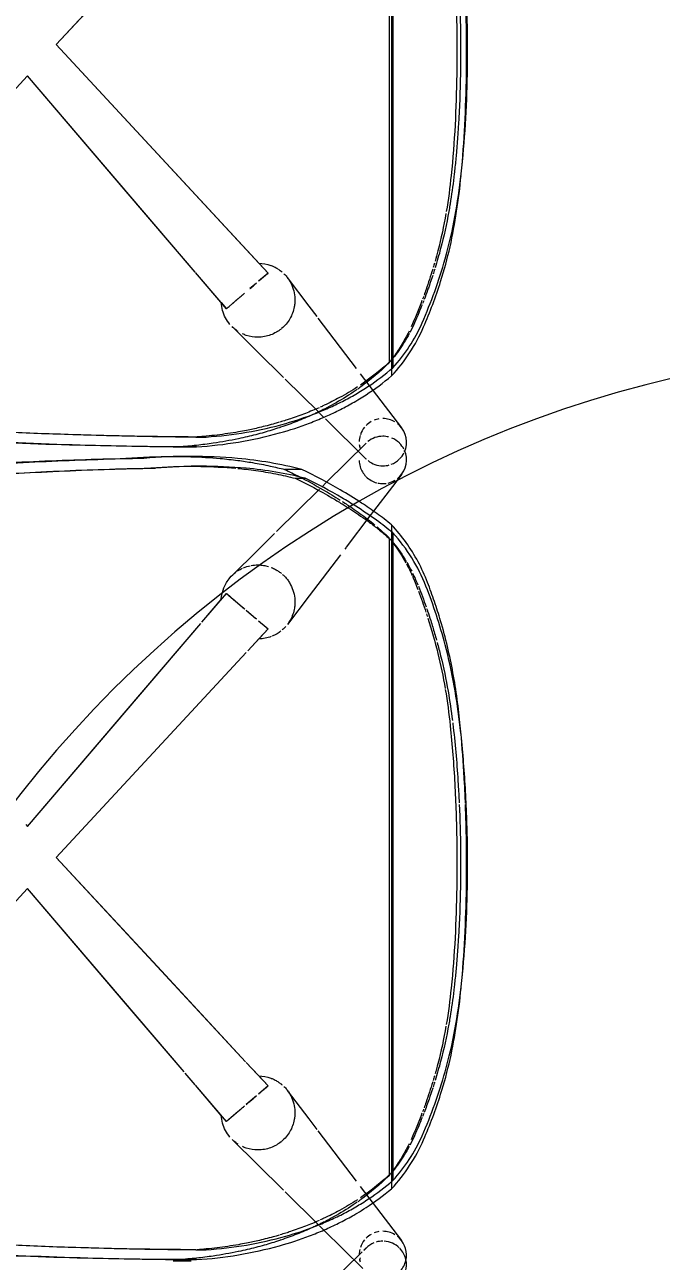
# Model space of a CAD drawing. Header units: millimetres. Extents: x 81566 to 292854, y -8553 to 29000.
# Drawn here: x 106067 to 106389, y 19075 to 19702 of the extents above; entities that cross this region are included whole.
import ezdxf

# ---------------------------------------------------------------- set-up
doc = ezdxf.new("R2010")
doc.units = ezdxf.units.MM
doc.layers.add('A-ANNO-DIMS', color=7, linetype='Continuous', lineweight=9)
doc.layers.add('A-ANNO-DIMS-100', color=7, linetype='Continuous', lineweight=9)
doc.layers.add('I-FURN-1', color=9, linetype='Continuous', lineweight=9, true_color=0x808080)
doc.styles.add('ISOCPEUR', font='isocpeur.ttf', dxfattribs={"width": 0.9, "height": 250})
doc.dimstyles.new('ISO-2_5_0_9К_БОЛЬШОЙ', dxfattribs={"dimscale": 304.8, "dimtxt": 248.995294, "dimasz": 0.492126, "dimexe": 0.393701, "dimexo": 0.984252, "dimgap": 0, "dimtad": 1, "dimdec": 0, "dimrnd": 10, "dimzin": 0, "dimdsep": 46, "dimtxsty": 'ISOCPEUR', "dimblk1": 'OBLIQUE', "dimblk2": 'OBLIQUE', "dimsah": 1, "dimcen": 0.09, "dimdle": 0.393701, "dimazin": 0, "dimtfac": 1, "dimtdec": 4, "dimtix": 1, "dimtmove": 0, "dimatfit": 3, "dimfxl": 1, "dimtvp": 1, "dimtolj": 1, "dimtzin": 0, "dimarcsym": 2})

# ---------------------------------------------------------------- blocks, each defined once
blk = doc.blocks.new('Chair_IconsOfDenmark_NamNam_WoodChair - 1_187-V129-План расстановки мебели и оборудования 2 этажа в осях 23-33')
at = {"layer": 'I-FURN-1'}
for p, q in [((197.64, 1.78), (139.59, 55.53)), ((197.64, 1.78), (139.59, 55.53)), ((98.01, -83.19), (197.64, 1.78)), ((213.37, -12.78), (97.48, -120.08)), ((317.23, -108.95), (213.37, -12.78)), ((9.43, -83.83), (9.43, -74.85)), ((14.43, -83.49), (14.43, -88.75)), ((79.49, -98.99), (97.83, -83.35)), ((82.6, -96.34), (97.84, -83.34)), ((82.6, -96.34), (79.49, -98.99)), ((84.6, -104.98), (79.49, -98.99)), ((57.68, -114.71), (70.38, -101.85)), ((87.35, -108.2), (84.72, -105.12)), ((92.44, -114.16), (89.66, -110.9)), ((44.66, -127.88), (57.68, -114.71)), ((97.48, -120.08), (93.38, -115.27)), ((97.48, -120.08), (102.58, -115.36)), ((96.97, -119.48), (97.48, -120.08)), ((27.16, -145.6), (43.76, -128.8)), ((80.77, -140.87), (95.23, -129.88)), ((75.48, -144.89), (80.77, -140.87)), ((3.26, -169.79), (23.67, -149.14)), ((24.55, -148.24), (26.59, -146.18)), ((49.25, -164.83), (74.76, -145.44)), ((40.78, -171.26), (46.5, -166.92)), ((19.06, -187.78), (38.53, -172.98)), ((38.53, -172.98), (40.78, -171.26)), ((375.46, -181.38), (52, -181.38)), ((49.02, -182.64), (45.37, -182.64)), ((378.43, -182.64), (49.02, -182.64)), ((377.89, -183.3), (49.5, -183.3)), ((373.99, -182.64), (53.45, -182.64))]:
    blk.add_line(p, q, dxfattribs=at)
at = {"layer": 'I-FURN-1', "flags": 128}
for points in [[(98.02, -83.18), (140.17, -47.23), (197.64, 1.78)], [(213.37, -12.78), (158.02, -64.03), (102.58, -115.36)], [(317.23, -108.95), (268.71, -64.03), (213.37, -12.78)]]:
    blk.add_lwpolyline(points, dxfattribs=at)
at = {"layer": 'I-FURN-1'}
for start, end in [(95.37381, 104.43038), (73.20358, 88.59985), (50.18323, 71.56386), (141.25849, 180), (135, 135.34765), (29.36678, 45), (9.51142, 21.68406), (180, 195.85232), (329.08185, 0), (200.90723, 223.63694), (225, 243.28041), (246.13515, 315), (315, 321.51008)]:
    blk.add_arc((11.8, -178.23), 12, start, end, dxfattribs=at)
for points in [[(9.43, -74.85), (9.55, -53.7), (10.32, -11.45), (12.14, 30.63), (13.31, 51.62)], [(13.31, 41.87), (12.14, 21.01), (10.32, -20.82), (9.55, -62.81), (9.43, -83.83)], [(15.59, -20.73), (16.23, -0.06), (17.13, 20.58), (18.29, 41.17)], [(18.29, 35.47), (17.13, 14.85), (15.32, -26.5), (14.56, -67.98), (14.43, -88.75)], [(14.43, -83.49), (14.56, -62.73), (14.94, -42), (15.57, -21.31)], [(10.18, -83.81), (9.87, -80.83), (9.62, -77.85), (9.43, -74.85)], [(14.84, -88.75), (14.71, -87.23), (14.58, -85.71), (14.48, -84.19)], [(71.55, -100.77), (72.57, -99.9), (74.81, -98.38), (78.59, -96.86), (81.23, -96.42), (82.6, -96.34)], [(79.49, -98.99), (79.81, -99.36), (80.19, -99.8), (80.6, -100.29)], [(17.77, -109.07), (17.51, -107.73), (17.26, -106.39), (17.02, -105.05)], [(102.58, -115.36), (102.52, -117.49), (102.16, -119.5), (101.47, -121.4)], [(22.89, -129.06), (22.58, -128.1), (22.29, -127.15), (22, -126.19)], [(27.3, -145.94), (27.09, -145.51), (26.88, -145.08), (26.68, -144.65)], [(28.6, -148.56), (28.22, -147.82), (27.85, -147.08), (27.48, -146.33)], [(30.38, -148.34), (30.11, -147.75), (29.83, -147.15), (29.56, -146.55)], [(39.69, -166.82), (39.37, -166.38), (39.05, -165.94), (38.74, -165.5)], [(52, -181.38), (47.56, -176.82), (43.48, -172.03), (39.78, -166.95)], [(53.45, -182.64), (48.78, -177.67), (44.55, -172.43), (40.78, -166.85)], [(53.48, -182.54), (52.98, -182.16), (52.49, -181.77), (52, -181.38)], [(45.37, -182.64), (49.04, -186.07), (56.86, -192.19), (65.63, -196.88), (70.24, -198.89)], [(49.5, -183.3), (52.89, -186.4), (60.06, -191.95), (68.04, -196.26), (72.24, -198.12)], [(72.24, -194.25), (70.62, -193.52), (69.03, -192.75), (67.47, -191.93)], [(83.63, -198.08), (79.12, -196.37), (74.65, -194.52), (70.24, -192.53)], [(77.31, -196.44), (75.61, -195.73), (73.92, -195), (72.24, -194.25)], [(70.24, -198.89), (74, -200.52), (81.6, -203.59), (89.34, -206.28), (93.26, -207.53)], [(72.24, -198.12), (77.51, -200.44), (88.19, -204.71), (99.17, -208.22), (104.73, -209.8)], [(81.48, -198.15), (80.08, -197.59), (78.69, -197.02), (77.31, -196.44)], [(83.52, -198.95), (83.03, -198.76), (82.55, -198.57), (82.07, -198.38)], [(88.85, -200.94), (87.26, -200.37), (85.67, -199.78), (84.09, -199.17)], [(85.71, -198.86), (85.26, -198.7), (84.81, -198.53), (84.36, -198.36)], [(90.82, -201.64), (90.16, -201.41), (89.51, -201.18), (88.85, -200.94)], [(96.33, -203.51), (94.49, -202.91), (92.65, -202.29), (90.82, -201.64)], [(99.49, -204.51), (98.64, -204.25), (97.8, -203.98), (96.96, -203.71)], [(109.98, -207.53), (106.71, -206.66), (103.46, -205.74), (100.24, -204.74)], [(102.65, -204.44), (101.87, -204.21), (101.09, -203.98), (100.31, -203.75)], [(108.76, -206.14), (107.04, -205.68), (105.32, -205.21), (103.62, -204.72)], [(127.79, -210.24), (121.4, -209.13), (115.06, -207.78), (108.76, -206.14)], [(93.26, -207.53), (99.08, -209.38), (110.84, -212.53), (128.85, -215.83), (140.99, -217.31), (147.1, -217.9)], [(104.73, -209.8), (111.79, -211.79), (126.03, -215.06), (140.52, -217.16), (147.84, -217.96)], [(147.1, -212.85), (140.94, -212.22), (134.82, -211.42), (128.74, -210.4)], [(134.3, -212.6), (133.52, -212.48), (132.74, -212.35), (131.96, -212.22)], [(147.84, -214.42), (143.3, -213.91), (138.79, -213.31), (134.3, -212.6)], [(198.2, -215.69), (189.64, -215.56), (172.56, -215), (155.57, -213.73), (147.1, -212.85)], [(280.09, -212.38), (270.36, -213.42), (250.86, -214.9), (231.25, -215.54), (221.42, -215.69)], [(151.3, -214.79), (150.14, -214.67), (148.99, -214.55), (147.84, -214.42)], [(147.84, -217.96), (156.21, -218.89), (173, -220.3), (189.88, -220.94), (198.34, -221.1)], [(158.59, -215.5), (156.16, -215.28), (153.73, -215.04), (151.3, -214.79)], [(167.73, -216.22), (164.68, -216.01), (161.64, -215.77), (158.6, -215.5)], [(173.03, -216.57), (171.26, -216.46), (169.49, -216.35), (167.73, -216.22)], [(198.34, -217.56), (189.88, -217.4), (181.44, -217.08), (173.03, -216.57)], [(221.42, -215.69), (217.55, -215.75), (209.81, -215.81), (202.07, -215.75), (198.2, -215.69)], [(221.29, -217.56), (217.46, -217.63), (209.81, -217.69), (202.16, -217.63), (198.34, -217.56)], [(279.36, -213.91), (269.73, -215.01), (250.43, -216.64), (231.02, -217.38), (221.29, -217.56)], [(221.29, -221.1), (231.02, -220.92), (250.43, -220.18), (269.73, -218.55), (279.36, -217.46)], [(198.2, -220.61), (202.07, -220.67), (209.81, -220.73), (217.55, -220.67), (221.42, -220.61)], [(198.34, -221.1), (202.16, -221.17), (209.81, -221.24), (217.46, -221.17), (221.29, -221.1)]]:
    blk.add_open_spline(points, degree=3, dxfattribs=at)
for points, knots in [([(9.43, -83.83), (9.88, -90.96), (11.51, -105.09), (15.72, -124.26), (20.42, -138.7), (24.46, -148.56), (27.85, -155.85), (31.61, -162.95), (37.18, -172.03), (41.93, -178.49), (45.37, -182.64)], [0, 0, 0, 0, 0.2, 0.4, 0.55, 0.625, 0.7, 0.775, 0.85, 1, 1, 1, 1]), ([(13.52, -104.99), (12.64, -100.79), (11.39, -93.77), (10.49, -86.7), (10.19, -83.87)], [0.7399248, 0.7399248, 0.7399248, 0.7399248, 0.85, 0.9227754, 0.9227754, 0.9227754, 0.9227754]), ([(14.43, -88.75), (14.88, -95.59), (16.48, -109.14), (20.59, -127.52), (25.18, -141.35), (29.13, -150.8), (32.43, -157.77), (36.1, -164.55), (41.52, -173.21), (46.16, -179.36), (49.5, -183.3)], [0, 0, 0, 0, 0.2, 0.4, 0.55, 0.625, 0.7, 0.775, 0.85, 1, 1, 1, 1]), ([(17.02, -105.05), (16.71, -103.27), (15.83, -97.87), (15.18, -92.44), (14.85, -88.78)], [0.8000649, 0.8000649, 0.8000649, 0.8000649, 0.85, 0.9512447, 0.9512447, 0.9512447, 0.9512447]), ([(19.15, -125.83), (18.29, -123.26), (16.62, -117.88), (14.83, -110.94), (13.86, -106.6), (13.55, -105.11)], [0.555518, 0.555518, 0.555518, 0.555518, 0.625, 0.7, 0.7389255, 0.7389255, 0.7389255, 0.7389255]), ([(67.92, -104.94), (68.19, -104.52), (68.94, -103.43), (69.81, -102.43), (70.38, -101.85)], [-0.6249365, -0.6249365, -0.6249365, -0.6249365, -0.5714286, -0.4849828, -0.4849828, -0.4849828, -0.4849828]), ([(82.05, -101.98), (82.12, -102.06), (82.26, -102.23), (82.54, -102.56), (82.84, -102.91), (83.17, -103.29), (83.43, -103.6), (83.67, -103.88), (83.85, -104.09), (83.95, -104.21), (84.01, -104.28), (84.03, -104.31)], [-0.7142857, -0.7142857, -0.7142857, -0.7142857, -0.6964286, -0.6785714, -0.6428571, -0.625, -0.6071429, -0.5892857, -0.5803571, -0.5758929, -0.5714286, -0.5714286, -0.5714286, -0.5714286]), ([(84.61, -104.98), (84.64, -105.03), (84.8, -105.21), (85.09, -105.55), (85.61, -106.16), (86.32, -106.99), (86.97, -107.76), (87.33, -108.17)], [-0.5414624, -0.5414624, -0.5414624, -0.5414624, -0.5357143, -0.5178571, -0.5, -0.4642857, -0.4285714, -0.4285714, -0.4285714, -0.4285714]), ([(21.89, -125.84), (21.67, -125.09), (20.69, -121.73), (19.26, -116.17), (18.22, -111.33), (17.79, -109.14)], [0.603344, 0.603344, 0.603344, 0.603344, 0.625, 0.7, 0.7617276, 0.7617276, 0.7617276, 0.7617276]), ([(65.03, -114.98), (65.02, -112.93), (65.45, -110.27), (66.44, -107.77), (66.72, -107.16)], [-1, -1, -1, -1, -0.7857143, -0.7142857, -0.7142857, -0.7142857, -0.7142857]), ([(89.66, -110.91), (89.75, -111.01), (90.08, -111.39), (90.63, -112.05), (91.31, -112.84), (91.83, -113.45), (92.21, -113.89), (92.38, -114.09), (92.46, -114.19)], [-0.3637973, -0.3637973, -0.3637973, -0.3637973, -0.35714286, -0.33928571, -0.32142857, -0.30357143, -0.29464286, -0.28571429, -0.28571429, -0.28571429, -0.28571429]), ([(69.17, -126.64), (68.58, -125.9), (67.43, -124.21), (66.08, -121.36), (65.25, -118.29), (65.04, -116.11), (65.03, -114.98)], [-0.2155491, -0.2155491, -0.2155491, -0.2155491, -0.1666667, -0.1111111, -0.0555556, 0, 0, 0, 0]), ([(93.59, -115.52), (93.76, -115.71), (94.13, -116.15), (94.48, -116.56), (94.68, -116.8), (94.7, -116.81)], [-0.23819134, -0.23819134, -0.23819134, -0.23819134, -0.21428571, -0.17857143, -0.17596416, -0.17596416, -0.17596416, -0.17596416]), ([(95.22, -117.42), (95.27, -117.48), (95.36, -117.59), (95.54, -117.8), (95.84, -118.15), (96.23, -118.61), (96.64, -119.09), (96.87, -119.36), (96.97, -119.48)], [-0.1428571, -0.1428571, -0.1428571, -0.1428571, -0.1339286, -0.125, -0.1071429, -0.0714286, -0.0357143, 0, 0, 0, 0]), ([(99.58, -125.19), (99.25, -125.69), (98.75, -126.4), (98.21, -127.05), (98.03, -127.25)], [-0.82195604, -0.82195604, -0.82195604, -0.82195604, -0.79166667, -0.77777778, -0.77777778, -0.77777778, -0.77777778]), ([(101.36, -121.71), (101.16, -122.21), (100.67, -123.33), (100.06, -124.43), (99.68, -125.03)], [-0.88888889, -0.88888889, -0.88888889, -0.88888889, -0.86111111, -0.8252385, -0.8252385, -0.8252385, -0.8252385]), ([(26.68, -144.65), (26.38, -144.03), (24.85, -140.76), (22.29, -134.75), (20.23, -129.06), (19.25, -126.12), (19.19, -125.95)], [0.3824636, 0.3824636, 0.3824636, 0.3824636, 0.4, 0.475, 0.55, 0.5544349, 0.5544349, 0.5544349, 0.5544349]), ([(29.3, -145.97), (28.28, -143.69), (26.26, -138.88), (24.24, -133.2), (23.15, -129.87), (22.91, -129.12)], [0.4058231, 0.4058231, 0.4058231, 0.4058231, 0.475, 0.55, 0.5716925, 0.5716925, 0.5716925, 0.5716925]), ([(97.21, -128.14), (96.74, -128.61), (95.72, -129.53), (94.05, -130.75), (91.75, -132.06), (88.48, -133.27), (85.18, -133.73), (82.42, -133.67), (80.02, -133.36), (77.26, -132.58), (74.31, -131.2), (71.66, -129.31), (70.11, -127.78), (69.42, -126.95)], [-0.7569444, -0.7569444, -0.7569444, -0.7569444, -0.7222222, -0.6875, -0.6527778, -0.5833333, -0.5138889, -0.4791667, -0.4444444, -0.3888889, -0.3333333, -0.2777778, -0.2222222, -0.2222222, -0.2222222, -0.2222222]), ([(38.52, -165.19), (38.07, -164.55), (35.42, -160.69), (32.08, -155.19), (29.42, -150.19), (28.63, -148.63)], [0.1799439, 0.1799439, 0.1799439, 0.1799439, 0.2, 0.3, 0.3446744, 0.3446744, 0.3446744, 0.3446744]), ([(39.82, -165.41), (37.89, -162.45), (34.61, -156.92), (31.71, -151.17), (30.49, -148.56)], [0.2023471, 0.2023471, 0.2023471, 0.2023471, 0.3, 0.379627, 0.379627, 0.379627, 0.379627]), ([(66.88, -191.62), (65.38, -190.81), (61.04, -188.32), (56.94, -185.43), (54.34, -183.36)], [0.2689381, 0.2689381, 0.2689381, 0.2689381, 0.5, 0.9485536, 0.9485536, 0.9485536, 0.9485536]), ([(68.1, -191.53), (65.59, -190.31), (60.99, -187.8), (56.64, -184.88), (54.66, -183.42)], [0.1097724, 0.1097724, 0.1097724, 0.1097724, 0.5, 0.8440882, 0.8440882, 0.8440882, 0.8440882]), ([(99.54, -203.52), (96.07, -202.46), (91.67, -201.02), (87.32, -199.45), (86.38, -199.11)], [0.2338208, 0.2338208, 0.2338208, 0.2338208, 0.5, 0.5734893, 0.5734893, 0.5734893, 0.5734893]), ([(131.96, -212.22), (130.9, -212.04), (123.51, -210.76), (116.2, -209.17), (109.98, -207.53)], [0.4157076, 0.4157076, 0.4157076, 0.4157076, 0.5, 1, 1, 1, 1]), ([(147.84, -217.97), (156.06, -218.76), (172.8, -219.95), (189.64, -220.48), (198.2, -220.61)], [0.0144057, 0.0144057, 0.0144057, 0.0144057, 0.5, 1, 1, 1, 1]), ([(221.42, -220.61), (231.25, -220.46), (248.85, -219.9), (266.37, -218.71), (274.12, -218.03)], [0, 0, 0, 0, 0.5, 0.8977725, 0.8977725, 0.8977725, 0.8977725])]:
    blk.add_open_spline(points, degree=3, knots=knots, dxfattribs=at)
blk = doc.blocks.new('Chair_IconsOfDenmark_NamNam_WoodChair - 1_187-V130-План расстановки мебели и оборудования 2 этажа в осях 23-33')
at = {"layer": 'I-FURN-1'}
for p, q in [((197.64, 1.78), (139.59, 55.53)), ((197.64, 1.78), (139.59, 55.53)), ((104.6, -77.58), (197.64, 1.78)), ((230.14, 2.75), (229.1, 1.78)), ((230.14, 2.75), (229.1, 1.78)), ((229.1, 1.78), (331.96, -85.96)), ((213.37, -12.78), (109.74, -108.72)), ((317.23, -108.95), (213.37, -12.78)), ((415.68, -57.14), (415.68, -48.01)), ((410.69, -57.74), (410.69, -63.09)), ((9.43, -83.83), (9.43, -74.85)), ((416.72, -81.07), (416.72, -72.07)), ((98.01, -83.19), (104, -78.08)), ((98.02, -83.18), (104.02, -78.07)), ((411.72, -86.33), (411.72, -81.07)), ((14.43, -83.49), (14.43, -88.75)), ((79.49, -98.99), (97.83, -83.35)), ((82.6, -96.34), (97.84, -83.34)), ((332.63, -86.53), (344.14, -96.34)), ((332.64, -86.53), (347.23, -98.98)), ((82.6, -96.34), (79.49, -98.99)), ((84.6, -104.98), (79.49, -98.99)), ((347.24, -98.99), (339.38, -108.2)), ((344.14, -96.34), (347.23, -98.98)), ((57.68, -114.71), (70.38, -101.85)), ((87.35, -108.2), (84.72, -105.12)), ((356.35, -101.85), (369.08, -114.73)), ((92.44, -114.16), (88.08, -109.06)), ((109.39, -109.05), (97.48, -120.08)), ((109.4, -109.04), (102.58, -115.36)), ((329.25, -120.08), (318.21, -109.85)), ((324.16, -115.36), (318.21, -109.85)), ((335.45, -112.81), (334.29, -114.16)), ((338.75, -108.94), (335.48, -112.77)), ((44.66, -127.88), (57.68, -114.71)), ((97.48, -120.08), (93.38, -115.27)), ((97.48, -120.08), (102.58, -115.36)), ((333.35, -115.27), (329.25, -120.08)), ((369.08, -114.73), (377.59, -123.35)), ((96.97, -119.48), (97.48, -120.08)), ((329.76, -119.48), (329.25, -120.08)), ((378.63, -124.4), (400.15, -146.18)), ((27.16, -145.6), (43.76, -128.8)), ((80.77, -140.87), (95.23, -129.88)), ((345.97, -140.87), (331.5, -129.88)), ((410.11, -137.17), (410.11, -128.47)), ((405.64, -133.81), (405.64, -138.92)), ((75.48, -144.89), (80.77, -140.87)), ((366.85, -156.75), (345.97, -140.87)), ((4.87, -168.17), (24.55, -148.24)), ((24.55, -148.24), (26.59, -146.18)), ((49.25, -164.83), (74.76, -145.44)), ((401.2, -147.25), (403.53, -149.6)), ((403.53, -149.6), (423.47, -169.79)), ((370.59, -159.59), (369.69, -158.91)), ((386.52, -171.7), (370.64, -159.63)), ((40.78, -171.26), (46.5, -166.92)), ((19.06, -187.78), (38.53, -172.98)), ((38.53, -172.98), (40.78, -171.26)), ((388.88, -173.5), (386.52, -171.7)), ((401.45, -183.05), (388.88, -173.5)), ((375, -181.38), (52, -181.38)), ((49.02, -182.64), (45.37, -182.64)), ((378.43, -182.64), (49.02, -182.64)), ((377.89, -183.3), (49.5, -183.3)), ((373.99, -182.64), (53.45, -182.64)), ((382.02, -182.64), (378.43, -182.64)), ((407.67, -187.78), (401.45, -183.05))]:
    blk.add_line(p, q, dxfattribs=at)
at = {"layer": 'I-FURN-1', "flags": 128}
for points in [[(104.61, -77.57), (140.17, -47.23), (197.64, 1.78)], [(229.1, 1.78), (286.56, -47.23), (331.95, -85.95)], [(213.37, -12.78), (158.02, -64.03), (109.75, -108.72)], [(317.23, -108.95), (268.71, -64.03), (213.37, -12.78)], [(329.25, -120.08), (326.7, -117.72), (324.16, -115.36)]]:
    blk.add_lwpolyline(points, dxfattribs=at)
at = {"layer": 'I-FURN-1'}
for centre, start, end in [((11.8, -178.23), 99.09149, 107.17499), ((11.8, -178.23), 76.83708, 88.59985), ((11.8, -178.23), 50.18323, 71.56386), ((414.93, -178.23), 106.84697, 134.30642), ((414.93, -178.23), 91.40015, 106.44093), ((11.8, -178.23), 29.36678, 45), ((11.8, -178.23), 9.51142, 21.68406), ((414.93, -178.23), 135, 165.20522), ((414.93, -178.23), 44.65235, 45), ((414.93, -178.23), 0, 39.20307), ((11.8, -178.23), 329.08185, 0), ((414.93, -178.23), 168.1903, 180), ((414.93, -178.23), 180, 187.93207), ((414.93, -178.23), 192.63503, 210.58185), ((414.93, -178.23), 346.00942, 0), ((11.8, -178.23), 226.60027, 256.81265), ((11.8, -178.23), 256.81265, 315), ((11.8, -178.23), 315, 321.51008), ((414.93, -178.23), 218.31836, 225), ((414.93, -178.23), 225, 293.86485), ((414.93, -178.23), 296.87574, 315), ((414.93, -178.23), 315.73693, 337.88987)]:
    blk.add_arc(centre, 12, start, end, dxfattribs=at)
for points in [[(10.58, -11.49), (11.23, 9.59), (12.14, 30.63), (13.31, 51.62)], [(411.49, 45.54), (412.58, 30), (414.36, -1.13), (415.37, -32.37), (415.68, -48.01)], [(13.31, 41.87), (12.14, 21.01), (10.32, -20.82), (9.55, -62.81), (9.43, -83.83)], [(15.59, -20.73), (16.23, -0.06), (17.13, 20.58), (18.29, 41.17)], [(18.29, 35.47), (17.13, 14.85), (15.32, -26.5), (14.56, -67.98), (14.43, -88.75)], [(406.53, 34.89), (407.59, 19.72), (408.47, 4.52), (409.16, -10.7)], [(415.68, -57.14), (415.37, -41.59), (414.36, -10.55), (412.58, 20.39), (411.49, 35.83)], [(410.69, -63.09), (410.38, -47.65), (409.39, -16.83), (407.61, 13.89), (406.53, 29.21)], [(9.43, -74.85), (9.55, -53.7), (9.94, -32.57), (10.58, -11.49)], [(409.19, -11.35), (409.87, -26.44), (410.36, -41.55), (410.66, -56.69)], [(14.43, -83.49), (14.56, -62.73), (14.94, -42), (15.57, -21.31)], [(415.68, -48.01), (416.37, -55.97), (416.72, -63.94), (416.72, -71.9)], [(410.69, -57.74), (411.37, -65.4), (411.72, -73.05), (411.72, -80.71)], [(415.68, -104.67), (416.37, -96.75), (417.07, -80.9), (416.37, -65.06), (415.68, -57.14)], [(410.72, -108.91), (411.39, -101.26), (412.06, -85.98), (411.37, -70.71), (410.69, -63.09)], [(10.18, -83.81), (9.87, -80.83), (9.62, -77.85), (9.43, -74.85)], [(416.72, -71.9), (416.72, -74.9), (416.67, -77.9), (416.57, -80.9)], [(411.72, -80.71), (411.72, -82.47), (411.71, -84.23), (411.67, -85.98)], [(416.57, -80.92), (416.41, -85.88), (416.11, -90.84), (415.68, -95.8)], [(14.84, -88.75), (14.71, -87.23), (14.58, -85.71), (14.48, -84.19)], [(411.67, -85.99), (411.56, -91.9), (411.24, -97.8), (410.72, -103.71)], [(71.55, -100.77), (72.57, -99.9), (74.81, -98.38), (78.59, -96.86), (81.23, -96.42), (82.6, -96.34)], [(79.49, -98.99), (79.81, -99.36), (80.19, -99.8), (80.6, -100.29)], [(344.14, -96.34), (344.57, -96.37), (345.01, -96.41), (345.44, -96.46)], [(415.68, -95.8), (415.41, -98.78), (415.09, -101.75), (414.7, -104.7)], [(17.77, -109.07), (17.51, -107.73), (17.26, -106.39), (17.02, -105.05)], [(358.64, -104.67), (359.16, -105.46), (359.62, -106.29), (360.02, -107.15)], [(410.11, -137.17), (411.48, -131.83), (413.78, -121.08), (415.19, -110.17), (415.68, -104.67)], [(410.63, -104.68), (410.5, -106.1), (410.35, -107.52), (410.19, -108.93)], [(338.75, -108.94), (338.55, -109.18), (338.12, -109.68), (337.43, -110.48), (336.73, -111.31), (336.03, -112.13), (335.58, -112.65), (335.37, -112.91)], [(360.22, -107.61), (360.68, -108.69), (361.04, -109.83), (361.29, -110.97)], [(361.38, -111.46), (361.6, -112.61), (361.71, -113.78), (361.7, -114.98)], [(405.64, -138.92), (406.89, -133.98), (408.98, -124.04), (410.27, -113.97), (410.72, -108.91)], [(102.58, -115.36), (102.52, -117.49), (102.16, -119.5), (101.47, -121.4)], [(325.38, -121.71), (324.99, -120.71), (324.42, -118.67), (324.18, -116.48), (324.16, -115.36)], [(361.48, -117.76), (361.35, -118.6), (361.17, -119.43), (360.92, -120.24)], [(361.7, -114.98), (361.69, -115.93), (361.62, -116.86), (361.48, -117.76)], [(407.82, -124.1), (407.18, -127.35), (406.45, -130.58), (405.64, -133.81)], [(411.83, -121.19), (411.3, -123.62), (410.73, -126.05), (410.11, -128.47)], [(22.89, -129.06), (22.58, -128.1), (22.29, -127.15), (22, -126.19)], [(80.43, -133.38), (79.37, -133.18), (77.26, -132.58), (74.31, -131.2), (71.66, -129.31), (70.11, -127.78), (69.42, -126.95)], [(330.53, -129.08), (329.88, -128.52), (329.27, -127.91), (328.71, -127.26)], [(410.11, -128.47), (408.96, -130.92), (407.76, -133.35), (406.53, -135.76)], [(27.3, -145.94), (27.09, -145.51), (26.88, -145.08), (26.68, -144.65)], [(28.6, -148.56), (28.22, -147.82), (27.85, -147.08), (27.48, -146.33)], [(30.38, -148.34), (30.11, -147.75), (29.83, -147.15), (29.56, -146.55)], [(389.96, -161.77), (388.14, -164.58), (386.26, -167.35), (384.31, -170.09)], [(390.48, -162.79), (389.61, -164.07), (388.72, -165.34), (387.83, -166.61)], [(392.59, -157.64), (391.73, -159.02), (390.85, -160.4), (389.96, -161.77)], [(393.9, -157.64), (392.78, -159.37), (391.64, -161.08), (390.48, -162.79)], [(39.69, -166.82), (39.37, -166.38), (39.05, -165.94), (38.74, -165.5)], [(52, -181.38), (47.56, -176.82), (43.48, -172.03), (39.78, -166.95)], [(53.45, -182.64), (48.78, -177.67), (44.55, -172.43), (40.78, -166.85)], [(387.83, -166.61), (385.96, -169.24), (384, -171.78), (381.94, -174.24)], [(384.31, -175.1), (386.79, -171.62), (389.17, -168.09), (391.45, -164.5)], [(387.83, -175.13), (389.62, -172.6), (391.37, -170.05), (393.07, -167.46)], [(381.03, -175.31), (379.94, -176.59), (378.82, -177.84), (377.67, -179.07)], [(377.89, -183.3), (379.02, -181.98), (381.22, -179.29), (383.3, -176.51), (384.31, -175.1)], [(384.31, -170.09), (383.12, -171.77), (381.87, -173.42), (380.59, -175.04)], [(382.02, -182.64), (383.03, -181.42), (385.02, -178.96), (386.91, -176.42), (387.83, -175.13)], [(53.48, -182.54), (52.98, -182.16), (52.49, -181.77), (52, -181.38)], [(374.99, -181.75), (374.57, -182.09), (374.14, -182.43), (373.71, -182.76)], [(377.39, -179.37), (376.76, -180.04), (376.11, -180.72), (375.46, -181.38)], [(45.37, -182.64), (49.04, -186.07), (56.86, -192.19), (65.63, -196.88), (70.24, -198.89)], [(49.5, -183.3), (52.89, -186.4), (60.06, -191.95), (68.04, -196.26), (72.24, -198.12)], [(372.91, -183.52), (369.89, -185.94), (366.75, -188.12), (363.46, -190.09)], [(365.21, -192.96), (369.71, -190.17), (373.93, -186.95), (377.89, -183.3)], [(373.1, -190), (376.22, -187.75), (379.19, -185.3), (382.02, -182.64)], [(72.24, -194.25), (70.62, -193.52), (69.03, -192.75), (67.47, -191.93)], [(83.63, -198.08), (79.12, -196.37), (74.65, -194.52), (70.24, -192.53)], [(77.31, -196.44), (75.61, -195.73), (73.92, -195), (72.24, -194.25)], [(350.92, -200.11), (355.95, -198.13), (360.72, -195.76), (365.21, -192.96)], [(357.53, -193.32), (355.61, -194.28), (353.64, -195.16), (351.63, -195.98)], [(352.74, -200.92), (356.38, -199.52), (363.4, -196.32), (369.97, -192.24), (373.1, -190)], [(355.94, -193.29), (354.89, -193.76), (353.82, -194.21), (352.74, -194.64)], [(362.23, -190.2), (360.32, -191.23), (358.36, -192.2), (356.37, -193.1)], [(363, -190.36), (361.51, -191.24), (360, -192.07), (358.45, -192.86)], [(70.24, -198.89), (74, -200.52), (81.6, -203.59), (89.34, -206.28), (93.26, -207.53)], [(72.24, -198.12), (77.51, -200.44), (82.85, -202.58), (88.27, -204.52)], [(81.48, -198.15), (80.08, -197.59), (78.69, -197.02), (77.31, -196.44)], [(83.52, -198.95), (83.03, -198.76), (82.55, -198.57), (82.07, -198.38)], [(85.71, -198.86), (85.26, -198.7), (84.81, -198.53), (84.36, -198.36)], [(321.24, -209.8), (326.29, -208.46), (336.28, -205.51), (346.07, -202), (350.92, -200.11)], [(336.84, -200.4), (336.42, -200.54), (336, -200.68), (335.58, -200.81)], [(348.31, -196.36), (344.82, -197.68), (341.31, -198.92), (337.77, -200.09)], [(339.66, -200.43), (339.17, -200.6), (338.69, -200.76), (338.21, -200.93)], [(350.92, -196.26), (347.44, -197.64), (343.93, -198.95), (340.4, -200.17)], [(352.74, -194.64), (351.58, -195.1), (350.42, -195.55), (349.25, -196)], [(88.27, -204.52), (93.68, -206.46), (99.17, -208.22), (104.73, -209.8)], [(99.49, -204.51), (98.64, -204.25), (97.8, -203.98), (96.96, -203.71)], [(109.98, -207.53), (106.71, -206.66), (103.46, -205.74), (100.24, -204.74)], [(102.65, -204.44), (101.87, -204.21), (101.09, -203.98), (100.31, -203.75)], [(108.76, -206.14), (107.04, -205.68), (105.32, -205.21), (103.62, -204.72)], [(127.79, -210.24), (121.4, -209.13), (115.06, -207.78), (108.76, -206.14)], [(316.85, -206.14), (310.94, -207.59), (304.99, -208.8), (299.01, -209.82)], [(322.39, -205.77), (320.15, -206.38), (317.9, -206.97), (315.64, -207.53)], [(334.68, -201.1), (328.81, -202.97), (322.86, -204.65), (316.85, -206.14)], [(326.94, -204.48), (325.79, -204.81), (324.64, -205.14), (323.49, -205.46)], [(333.48, -202.48), (331.31, -203.17), (329.13, -203.84), (326.94, -204.48)], [(333.38, -207.53), (336.65, -206.55), (339.9, -205.5), (343.12, -204.4)], [(338.21, -200.93), (336.64, -201.46), (335.06, -201.98), (333.48, -202.48)], [(343.12, -204.4), (346.35, -203.3), (349.56, -202.14), (352.74, -200.92)], [(93.26, -207.53), (99.08, -209.38), (104.96, -210.96), (110.9, -212.29)], [(104.73, -209.8), (111.79, -211.79), (126.03, -215.06), (140.52, -217.16), (147.84, -217.96)], [(110.9, -212.29), (116.84, -213.63), (122.85, -214.73), (128.88, -215.65)], [(147.1, -212.85), (140.94, -212.22), (134.82, -211.42), (128.74, -210.4)], [(134.3, -212.6), (133.52, -212.48), (132.74, -212.35), (131.96, -212.22)], [(147.84, -214.42), (143.3, -213.91), (138.79, -213.31), (134.3, -212.6)], [(198.2, -215.69), (189.64, -215.56), (172.56, -215), (155.57, -213.73), (147.1, -212.85)], [(280.09, -212.38), (270.36, -213.42), (250.86, -214.9), (231.25, -215.54), (221.42, -215.69)], [(279.36, -217.46), (286.45, -216.67), (300.51, -214.65), (314.37, -211.62), (321.24, -209.8)], [(298.59, -209.89), (292.46, -210.92), (286.3, -211.74), (280.09, -212.38)], [(307.01, -213.77), (315.89, -212.15), (324.68, -210.1), (333.38, -207.53)], [(128.88, -215.65), (134.92, -216.57), (140.99, -217.31), (147.1, -217.9)], [(151.3, -214.79), (150.14, -214.67), (148.99, -214.55), (147.84, -214.42)], [(147.84, -217.96), (156.21, -218.89), (173, -220.3), (189.88, -220.94), (198.34, -221.1)], [(158.59, -215.5), (156.16, -215.28), (153.73, -215.04), (151.3, -214.79)], [(167.73, -216.22), (164.68, -216.01), (161.64, -215.77), (158.6, -215.5)], [(173.03, -216.57), (171.26, -216.46), (169.49, -216.35), (167.73, -216.22)], [(198.34, -217.56), (189.88, -217.4), (181.44, -217.08), (173.03, -216.57)], [(221.42, -215.69), (217.55, -215.75), (209.81, -215.81), (202.07, -215.75), (198.2, -215.69)], [(221.29, -217.56), (217.46, -217.63), (209.81, -217.69), (202.16, -217.63), (198.34, -217.56)], [(236.88, -217.1), (231.69, -217.31), (226.49, -217.46), (221.29, -217.56)], [(221.29, -221.1), (231.02, -220.92), (250.43, -220.18), (269.73, -218.55), (279.36, -217.46)], [(240.19, -216.96), (239.08, -217.01), (237.98, -217.06), (236.88, -217.1)], [(274.12, -218.03), (276.11, -217.85), (278.1, -217.66), (280.09, -217.47)], [(281.71, -213.64), (280.93, -213.73), (280.14, -213.82), (279.36, -213.91)], [(280.09, -217.47), (289.16, -216.59), (298.13, -215.39), (307.01, -213.77)], [(198.2, -220.61), (202.07, -220.67), (209.81, -220.73), (217.55, -220.67), (221.42, -220.61)], [(198.34, -221.1), (202.16, -221.17), (209.81, -221.24), (217.46, -221.17), (221.29, -221.1)], [(221.42, -220.61), (227.69, -220.52), (233.94, -220.36), (240.19, -220.12)]]:
    blk.add_open_spline(points, degree=3, dxfattribs=at)
for points, knots in [([(9.43, -83.83), (9.88, -90.96), (11.51, -105.09), (15.72, -124.26), (20.42, -138.7), (24.46, -148.56), (27.85, -155.85), (30.78, -161.37), (32.57, -164.44), (33.02, -165.21)], [0, 0, 0, 0, 0.2, 0.4, 0.55, 0.625, 0.7, 0.775, 0.8, 0.8, 0.8, 0.8]), ([(13.52, -104.99), (12.64, -100.79), (11.39, -93.77), (10.49, -86.7), (10.19, -83.87)], [0.7399248, 0.7399248, 0.7399248, 0.7399248, 0.85, 0.9227754, 0.9227754, 0.9227754, 0.9227754]), ([(14.43, -88.75), (14.88, -95.59), (16.48, -109.14), (20.59, -127.52), (25.18, -141.35), (29.13, -150.8), (32.43, -157.77), (36.1, -164.55), (41.52, -173.21), (46.16, -179.36), (49.5, -183.3)], [0, 0, 0, 0, 0.2, 0.4, 0.55, 0.625, 0.7, 0.775, 0.85, 1, 1, 1, 1]), ([(17.02, -105.05), (16.71, -103.27), (15.83, -97.87), (15.18, -92.44), (14.85, -88.78)], [0.8000649, 0.8000649, 0.8000649, 0.8000649, 0.85, 0.9512447, 0.9512447, 0.9512447, 0.9512447]), ([(347.24, -98.99), (346.93, -99.35), (346.46, -99.9), (345.81, -100.66), (345.47, -101.07), (345.16, -101.43), (344.96, -101.66), (344.89, -101.74)], [0, 0, 0, 0, 0.1428571, 0.1785714, 0.2142857, 0.25, 0.2678571, 0.2678571, 0.2678571, 0.2678571]), ([(345.44, -96.46), (347.02, -96.67), (350.51, -97.57), (354.82, -100.17), (357.14, -102.63), (357.95, -103.7)], [-0.9540892, -0.9540892, -0.9540892, -0.9540892, -0.7857143, -0.5714286, -0.4285714, -0.4285714, -0.4285714, -0.4285714]), ([(19.15, -125.83), (18.29, -123.26), (16.62, -117.88), (14.83, -110.94), (13.86, -106.6), (13.55, -105.11)], [0.555518, 0.555518, 0.555518, 0.555518, 0.625, 0.7, 0.7389255, 0.7389255, 0.7389255, 0.7389255]), ([(67.92, -104.94), (68.19, -104.52), (68.94, -103.43), (69.81, -102.43), (70.38, -101.85)], [-0.6249365, -0.6249365, -0.6249365, -0.6249365, -0.5714286, -0.4849828, -0.4849828, -0.4849828, -0.4849828]), ([(82.05, -101.98), (82.12, -102.06), (82.26, -102.23), (82.54, -102.56), (82.84, -102.91), (83.17, -103.29), (83.43, -103.6), (83.67, -103.88), (83.85, -104.09), (83.95, -104.21), (84.01, -104.28), (84.03, -104.31)], [-0.7142857, -0.7142857, -0.7142857, -0.7142857, -0.6964286, -0.6785714, -0.6428571, -0.625, -0.6071429, -0.5892857, -0.5803571, -0.5758929, -0.5714286, -0.5714286, -0.5714286, -0.5714286]), ([(84.61, -104.98), (84.64, -105.03), (84.8, -105.21), (85.09, -105.55), (85.61, -106.16), (86.32, -106.99), (86.97, -107.76), (87.33, -108.17)], [-0.5414624, -0.5414624, -0.5414624, -0.5414624, -0.5357143, -0.5178571, -0.5, -0.4642857, -0.4285714, -0.4285714, -0.4285714, -0.4285714]), ([(342.4, -104.66), (342.38, -104.68), (342.24, -104.84), (341.98, -105.15), (341.6, -105.59), (341.07, -106.22), (340.33, -107.08), (339.68, -107.85), (339.32, -108.27)], [0.443466, 0.443466, 0.443466, 0.443466, 0.4464286, 0.4642857, 0.4821429, 0.5, 0.5357143, 0.5714286, 0.5714286, 0.5714286, 0.5714286]), ([(344.68, -101.99), (344.61, -102.07), (344.47, -102.24), (344.18, -102.57), (343.81, -103.01), (343.39, -103.5), (343.05, -103.89), (342.87, -104.1), (342.77, -104.23), (342.71, -104.29), (342.68, -104.33)], [0.2857143, 0.2857143, 0.2857143, 0.2857143, 0.3035714, 0.3214286, 0.3571429, 0.3928571, 0.4107143, 0.4196429, 0.4241071, 0.4285714, 0.4285714, 0.4285714, 0.4285714]), ([(414.69, -104.76), (414.36, -107.27), (413.54, -112.73), (412.49, -118.16), (411.85, -121.09)], [0.2714247, 0.2714247, 0.2714247, 0.2714247, 0.5, 0.7715863, 0.7715863, 0.7715863, 0.7715863]), ([(21.89, -125.84), (21.67, -125.09), (20.69, -121.73), (19.26, -116.17), (18.22, -111.33), (17.79, -109.14)], [0.603344, 0.603344, 0.603344, 0.603344, 0.625, 0.7, 0.7617276, 0.7617276, 0.7617276, 0.7617276]), ([(65.03, -114.98), (65.02, -112.93), (65.45, -110.27), (66.44, -107.77), (66.72, -107.16)], [-1, -1, -1, -1, -0.7857143, -0.7142857, -0.7142857, -0.7142857, -0.7142857]), ([(88.01, -108.97), (88.18, -109.17), (88.57, -109.63), (89.22, -110.39), (89.93, -111.22), (90.63, -112.05), (91.31, -112.84), (91.83, -113.45), (92.21, -113.89), (92.38, -114.09), (92.46, -114.19)], [-0.4074944, -0.4074944, -0.4074944, -0.4074944, -0.3928571, -0.375, -0.3571429, -0.3392857, -0.3214286, -0.3035714, -0.2946429, -0.2857143, -0.2857143, -0.2857143, -0.2857143]), ([(410.18, -108.96), (409.8, -112.27), (409.09, -117.31), (408.17, -122.32), (407.83, -124.04)], [0.172759, 0.172759, 0.172759, 0.172759, 0.5, 0.6727908, 0.6727908, 0.6727908, 0.6727908]), ([(69.17, -126.64), (68.58, -125.9), (67.43, -124.21), (66.08, -121.36), (65.25, -118.29), (65.04, -116.11), (65.03, -114.98)], [-0.2155491, -0.2155491, -0.2155491, -0.2155491, -0.1666667, -0.1111111, -0.0555556, 0, 0, 0, 0]), ([(93.59, -115.52), (93.76, -115.71), (94.13, -116.15), (94.48, -116.56), (94.68, -116.8), (94.7, -116.81)], [-0.23819134, -0.23819134, -0.23819134, -0.23819134, -0.21428571, -0.17857143, -0.17596416, -0.17596416, -0.17596416, -0.17596416]), ([(95.22, -117.42), (95.27, -117.48), (95.36, -117.59), (95.54, -117.8), (95.84, -118.15), (96.23, -118.61), (96.64, -119.09), (96.87, -119.36), (96.97, -119.48)], [-0.1428571, -0.1428571, -0.1428571, -0.1428571, -0.1339286, -0.125, -0.1071429, -0.0714286, -0.0357143, 0, 0, 0, 0]), ([(331.51, -117.42), (331.47, -117.48), (331.37, -117.59), (331.2, -117.8), (330.9, -118.15), (330.51, -118.6), (330.1, -119.08), (329.86, -119.36), (329.76, -119.48)], [0.8571429, 0.8571429, 0.8571429, 0.8571429, 0.8660714, 0.875, 0.8928571, 0.9285714, 0.9642857, 1, 1, 1, 1]), ([(333.14, -115.51), (332.97, -115.72), (332.58, -116.17), (332.25, -116.56), (332.07, -116.78)], [0.75997526, 0.75997526, 0.75997526, 0.75997526, 0.78571429, 0.82142857, 0.82142857, 0.82142857, 0.82142857]), ([(335.37, -112.91), (335.15, -113.16), (334.84, -113.52), (334.47, -113.96), (334.3, -114.16), (334.22, -114.25)], [0.67857143, 0.67857143, 0.67857143, 0.67857143, 0.69642857, 0.70535714, 0.71428571, 0.71428571, 0.71428571, 0.71428571]), ([(99.58, -125.19), (99.25, -125.69), (98.75, -126.4), (98.21, -127.05), (98.03, -127.25)], [-0.82195604, -0.82195604, -0.82195604, -0.82195604, -0.79166667, -0.77777778, -0.77777778, -0.77777778, -0.77777778]), ([(101.36, -121.71), (101.16, -122.21), (100.67, -123.33), (100.06, -124.43), (99.68, -125.03)], [-0.88888889, -0.88888889, -0.88888889, -0.88888889, -0.86111111, -0.8252385, -0.8252385, -0.8252385, -0.8252385]), ([(328.15, -126.59), (327.66, -125.97), (326.69, -124.54), (325.91, -123), (325.55, -122.15)], [-0.20736053, -0.20736053, -0.20736053, -0.20736053, -0.16666667, -0.11923029, -0.11923029, -0.11923029, -0.11923029]), ([(358.86, -124.8), (358.54, -125.33), (358.03, -126.06), (357.49, -126.74), (357.32, -126.94)], [-0.82294679, -0.82294679, -0.82294679, -0.82294679, -0.79166667, -0.77777778, -0.77777778, -0.77777778, -0.77777778]), ([(360.42, -121.71), (360.27, -122.09), (359.83, -123.1), (359.3, -124.09), (358.92, -124.7)], [-0.88202044, -0.88202044, -0.88202044, -0.88202044, -0.86111111, -0.82498418, -0.82498418, -0.82498418, -0.82498418]), ([(26.68, -144.65), (26.38, -144.03), (24.85, -140.76), (22.29, -134.75), (20.23, -129.06), (19.25, -126.12), (19.19, -125.95)], [0.3824636, 0.3824636, 0.3824636, 0.3824636, 0.4, 0.475, 0.55, 0.5544349, 0.5544349, 0.5544349, 0.5544349]), ([(29.3, -145.97), (28.28, -143.69), (26.26, -138.88), (24.24, -133.2), (23.15, -129.87), (22.91, -129.12)], [0.4058231, 0.4058231, 0.4058231, 0.4058231, 0.475, 0.55, 0.5716925, 0.5716925, 0.5716925, 0.5716925]), ([(97.21, -128.14), (96.74, -128.61), (95.72, -129.53), (94.05, -130.75), (91.75, -132.06), (88.48, -133.27), (85.18, -133.73), (82.42, -133.67), (81.09, -133.5), (80.43, -133.38)], [-0.7569444, -0.7569444, -0.7569444, -0.7569444, -0.7222222, -0.6875, -0.6527778, -0.5833333, -0.5138889, -0.4791667, -0.4444444, -0.4444444, -0.4444444, -0.4444444]), ([(356.92, -127.4), (356.78, -127.55), (356.19, -128.19), (355.05, -129.26), (353.41, -130.51), (351.13, -131.87), (347.89, -133.16), (344.6, -133.7), (341.84, -133.7), (339.44, -133.45), (336.66, -132.73), (333.86, -131.5), (332.21, -130.41), (331.5, -129.87)], [-0.7671385, -0.7671385, -0.7671385, -0.7671385, -0.7569444, -0.7222222, -0.6875, -0.6527778, -0.5833333, -0.5138889, -0.4791667, -0.4444444, -0.3888889, -0.3333333, -0.2878236, -0.2878236, -0.2878236, -0.2878236]), ([(405.64, -133.81), (402.61, -140.15), (398.39, -148.1), (393.74, -155.79), (392.7, -157.47)], [0, 0, 0, 0, 0.5, 0.6407452, 0.6407452, 0.6407452, 0.6407452]), ([(393.07, -167.46), (395.41, -163.91), (401.52, -154.07), (406.95, -143.83), (410.11, -137.17)], [0.210654, 0.210654, 0.210654, 0.210654, 0.5, 1, 1, 1, 1]), ([(406.53, -135.76), (404.4, -139.91), (400.54, -146.95), (396.36, -153.79), (394.55, -156.61)], [0.183317, 0.183317, 0.183317, 0.183317, 0.5, 0.7277046, 0.7277046, 0.7277046, 0.7277046]), ([(391.45, -164.5), (392.92, -162.18), (398.02, -153.86), (402.61, -145.25), (405.64, -138.92)], [0.3034569, 0.3034569, 0.3034569, 0.3034569, 0.5, 1, 1, 1, 1]), ([(38.52, -165.19), (38.07, -164.55), (35.42, -160.69), (32.08, -155.19), (29.42, -150.19), (28.63, -148.63)], [0.1799439, 0.1799439, 0.1799439, 0.1799439, 0.2, 0.3, 0.3446744, 0.3446744, 0.3446744, 0.3446744]), ([(39.82, -165.41), (37.89, -162.45), (34.61, -156.92), (31.71, -151.17), (30.49, -148.56)], [0.2023471, 0.2023471, 0.2023471, 0.2023471, 0.3, 0.379627, 0.379627, 0.379627, 0.379627]), ([(33.02, -165.21), (33.94, -166.73), (37.7, -172.75), (41.93, -178.49), (45.37, -182.64)], [0.8, 0.8, 0.8, 0.8, 0.85, 1, 1, 1, 1]), ([(380.44, -175.22), (380.09, -175.67), (378.34, -177.82), (376.52, -179.91), (375.02, -181.53)], [0.3953288, 0.3953288, 0.3953288, 0.3953288, 0.5, 0.907312, 0.907312, 0.907312, 0.907312]), ([(66.88, -191.62), (65.38, -190.81), (61.04, -188.32), (56.94, -185.43), (54.34, -183.36)], [0.2689381, 0.2689381, 0.2689381, 0.2689381, 0.5, 0.9485536, 0.9485536, 0.9485536, 0.9485536]), ([(68.1, -191.53), (65.59, -190.31), (60.99, -187.8), (56.64, -184.88), (54.66, -183.42)], [0.1097724, 0.1097724, 0.1097724, 0.1097724, 0.5, 0.8440882, 0.8440882, 0.8440882, 0.8440882]), ([(372.57, -183.61), (370, -185.52), (366.78, -187.64), (363.42, -189.54), (362.82, -189.87)], [0.1375209, 0.1375209, 0.1375209, 0.1375209, 0.5, 0.5776444, 0.5776444, 0.5776444, 0.5776444]), ([(96.33, -203.51), (94.49, -202.91), (90.38, -201.52), (86.32, -200.03), (84.09, -199.17)], [0.3547182, 0.3547182, 0.3547182, 0.3547182, 0.5, 0.6793937, 0.6793937, 0.6793937, 0.6793937]), ([(99.54, -203.52), (96.07, -202.46), (91.67, -201.02), (87.32, -199.45), (86.38, -199.11)], [0.2338208, 0.2338208, 0.2338208, 0.2338208, 0.5, 0.5734893, 0.5734893, 0.5734893, 0.5734893]), ([(131.96, -212.22), (130.9, -212.04), (123.51, -210.76), (116.2, -209.17), (109.98, -207.53)], [0.4157076, 0.4157076, 0.4157076, 0.4157076, 0.5, 1, 1, 1, 1]), ([(315.64, -207.53), (309.67, -209), (298.76, -211.27), (287.72, -212.9), (282.74, -213.51)], [0, 0, 0, 0, 0.5, 0.9077977, 0.9077977, 0.9077977, 0.9077977]), ([(147.84, -217.97), (156.06, -218.76), (172.8, -219.95), (189.64, -220.48), (198.2, -220.61)], [0.0144057, 0.0144057, 0.0144057, 0.0144057, 0.5, 1, 1, 1, 1]), ([(240.84, -220.09), (244.17, -219.97), (255.29, -219.47), (266.37, -218.71), (274.12, -218.03)], [0.3298357, 0.3298357, 0.3298357, 0.3298357, 0.5, 0.8977725, 0.8977725, 0.8977725, 0.8977725]), ([(279.36, -213.91), (269.73, -215.01), (256.97, -216.09), (244.16, -216.78), (241.03, -216.92)], [0, 0, 0, 0, 0.5, 0.6612933, 0.6612933, 0.6612933, 0.6612933])]:
    blk.add_open_spline(points, degree=3, knots=knots, dxfattribs=at)
blk = doc.blocks.new('Chair_IconsOfDenmark_NamNam_WoodChair - 1_187-V131-План расстановки мебели и оборудования 2 этажа в осях 23-33')
at = {"layer": 'I-FURN-1'}
for p, q in [((416.72, -81.07), (416.72, -72.07)), ((403.53, -149.6), (421.5, -167.8)), ((422.32, -168.62), (423.47, -169.79))]:
    blk.add_line(p, q, dxfattribs=at)
for start, end in [(72.71245, 79.85465), (45, 53.51948), (22.0368, 45), (0, 16.08432), (315.81456, 356.69857), (225, 283.18735), (283.18735, 314.23425)]:
    blk.add_arc((414.93, -178.23), 12, start, end, dxfattribs=at)
blk = doc.blocks.new('Баффл акустический подвесной - 1180мм-V285-План расстановки мебели и оборудования 2 этажа в осях 23-33')
at = {"layer": 'I-FURN-1'}
for start in [360, 0]:
    blk.add_arc((0, 0), 590, start, 180, dxfattribs=at)
blk = doc.blocks.new('DIMBLOCK40-План расстановки мебели и оборудования 2 этажа в осях 23-33')
at = {"layer": 'A-ANNO-DIMS-100'}
for p, q in [((106461.04, 18828), (106461.04, 21249)), ((106654.97, 21129), (106341.04, 21129)), ((106461.04, 21129), (106654.97, 21129)), ((106654.97, 18948), (106341.04, 18948)), ((106461.04, 18948), (106654.97, 18948))]:
    blk.add_line(p, q, dxfattribs=at)
at = {"layer": 'A-ANNO-DIMS-100', "lineweight": 20}
for p, q in [((106461.04, 21129), (106386.04, 21204)), ((106461.04, 21129), (106536.04, 21054)), ((106461.04, 18948), (106386.04, 19023)), ((106461.04, 18948), (106536.04, 18873))]:
    blk.add_line(p, q, dxfattribs=at)
at = {"layer": 'A-ANNO-DIMS-100', "color": 0, "insert": (106134.42, 19744.02), "char_height": 250, "width": 706.7636, "attachment_point": 1, "rotation": 90, "line_spacing_factor": 1.149209, "style": 'ISOCPEUR'}
blk.add_mtext('2180', dxfattribs=at)
blk = doc.blocks.new('_Oblique')
at = {"color": 0, "linetype": 'ByBlock', "lineweight": -2}
blk.add_line((-0.5, -0.5), (0.5, 0.5), dxfattribs=at)

msp = doc.modelspace()

# ---------------------------------------------------------------- block references
at = {"layer": 'I-FURN-1', "rotation": 90.00000000000017}
for name, p in [('Chair_IconsOfDenmark_NamNam_WoodChair - 1_187-V129-План расстановки мебели и оборудования 2 этажа в осях 23-33', (106070, 19478.52)), ('Chair_IconsOfDenmark_NamNam_WoodChair - 1_187-V130-План расстановки мебели и оборудования 2 этажа в осях 23-33', (106070, 19066.39)), ('Chair_IconsOfDenmark_NamNam_WoodChair - 1_187-V131-План расстановки мебели и оборудования 2 этажа в осях 23-33', (106070, 18658.28))]:
    msp.add_blockref(name, p, dxfattribs=at)
at = {"layer": 'I-FURN-1'}
msp.add_blockref('Баффл акустический подвесной - 1180мм-V285-План расстановки мебели и оборудования 2 этажа в осях 23-33', (106529, 18948), dxfattribs=at)

# ---------------------------------------------------------------- dimensions: what is measured, and where the dimension line sits
at = {"layer": 'A-ANNO-DIMS'}
dim = msp.add_linear_dim(base=(106461.04, 21129), p1=(106354.97, 18948), p2=(106354.97, 21129), angle=90, dimstyle='ISO-2_5_0_9К_БОЛЬШОЙ', override={"dimpost": '<>', "dimfxl": 2181}, dxfattribs=at)
dim.commit()
dim.dimension.update_dxf_attribs({"geometry": 'DIMBLOCK40-План расстановки мебели и оборудования 2 этажа в осях 23-33', "text_midpoint": (106336.04, 20038.5)})

doc.saveas('drawing.dxf')
